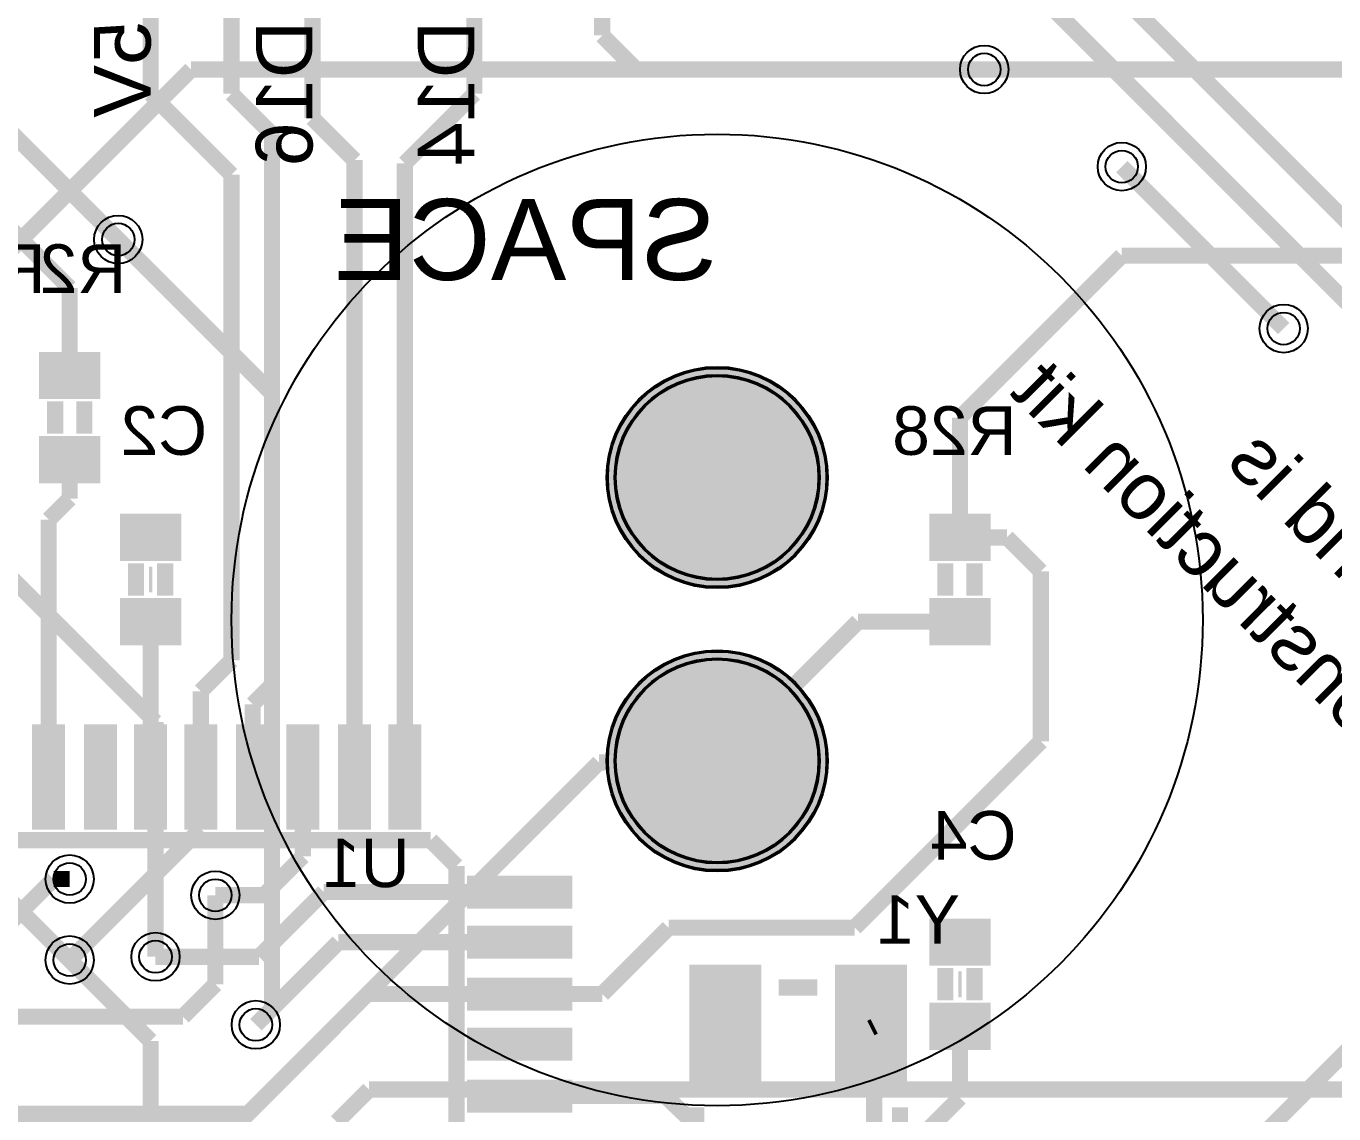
# Model space of a CAD drawing. Extents: x -38954 to -35245, y 27171 to 29112.
# Drawn here: x -37027 to -36219, y 27995 to 28667 of the extents above; entities that cross this region are included whole.
import ezdxf

# ---------------------------------------------------------------- set-up
doc = ezdxf.new("R2010")
doc.units = 9
for name, color, linetype, true_color in [('BottomLayer', 7, 'Continuous', 0x0000ff), ('BottomPasterLayer', 7, 'Continuous', 0x800000), ('BottomSilkLayer', 7, 'Continuous', 0x808000), ('BottomSolderLayer', 7, 'Continuous', 0xaa00ff), ('Document', 7, 'Continuous', 0xffffff), ('Hole', 7, 'Continuous', 0x000000), ('Multi-Layer', 7, 'Continuous', 0xc0c0c0), ('TopLayer', 7, 'Continuous', 0xff0000), ('TopSilkLayer', 7, 'Continuous', 0xffff00), ('TopSolderLayer', 7, 'Continuous', 0x800080)]:
    doc.layers.add(name, color=color, linetype=linetype, true_color=true_color)
doc.styles.get("Standard").update_dxf_attribs({"font": 'arial.ttf'})

msp = doc.modelspace()

# ---------------------------------------------------------------- hatches: boundary and pattern name
at = {"layer": 'BottomLayer'}
for points in [[(-36982.3, 28437.2), (-36982.3, 28464.8), (-37017.7, 28464.8), (-37017.7, 28437.2)], [(-36982.3, 28385.2), (-36982.3, 28412.8), (-37017.7, 28412.8), (-37017.7, 28385.2)], [(-36967.71, 28364.79), (-36967.71, 28337.19), (-36932.31, 28337.19), (-36932.31, 28364.79)], [(-36432.3, 28337.2), (-36432.3, 28364.8), (-36467.7, 28364.8), (-36467.7, 28337.2)], [(-36967.71, 28312.79), (-36967.71, 28285.19), (-36932.31, 28285.19), (-36932.31, 28312.79)], [(-36432.3, 28285.2), (-36432.3, 28312.8), (-36467.7, 28312.8), (-36467.7, 28285.2)], [(-37022.86, 28232.54), (-37022.86, 28173.44), (-37003.16, 28173.44), (-37003.16, 28232.54)], [(-36990.86, 28232.54), (-36990.86, 28173.44), (-36971.16, 28173.44), (-36971.16, 28232.54)], [(-36959.86, 28232.54), (-36959.86, 28173.44), (-36940.16, 28173.44), (-36940.16, 28232.54)], [(-36928.86, 28232.54), (-36928.86, 28173.44), (-36909.16, 28173.44), (-36909.16, 28232.54)], [(-36896.86, 28232.54), (-36896.86, 28173.44), (-36877.16, 28173.44), (-36877.16, 28232.54)], [(-36865.86, 28232.54), (-36865.86, 28173.44), (-36846.16, 28173.44), (-36846.16, 28232.54)], [(-36833.86, 28232.54), (-36833.86, 28173.44), (-36814.16, 28173.44), (-36814.16, 28232.54)], [(-36802.86, 28232.54), (-36802.86, 28173.44), (-36783.16, 28173.44), (-36783.16, 28232.54)], [(-36751.56, 28141.84), (-36751.56, 28122.14), (-36692.46, 28122.14), (-36692.46, 28141.84)], [(-36751.56, 28110.84), (-36751.56, 28091.14), (-36692.46, 28091.14), (-36692.46, 28110.84)], [(-36432.3, 28087.2), (-36432.3, 28114.8), (-36467.7, 28114.8), (-36467.7, 28087.2)], [(-36616.66, 28085.39), (-36616.66, 28010.59), (-36573.36, 28010.59), (-36573.36, 28085.39)], [(-36526.66, 28085.39), (-36526.66, 28010.59), (-36483.36, 28010.59), (-36483.36, 28085.39)], [(-36751.56, 28078.84), (-36751.56, 28059.14), (-36692.46, 28059.14), (-36692.46, 28078.84)], [(-36432.3, 28035.2), (-36432.3, 28062.8), (-36467.7, 28062.8), (-36467.7, 28035.2)], [(-36751.56, 28047.84), (-36751.56, 28028.14), (-36692.46, 28028.14), (-36692.46, 28047.84)], [(-36751.56, 28015.84), (-36751.56, 27996.14), (-36692.46, 27996.14), (-36692.46, 28015.84)]]:
    msp.add_hatch(color=256, dxfattribs=at).paths.add_polyline_path(points)
at = {"layer": 'BottomPasterLayer'}
for points in [[(-36982.3, 28437.2), (-36982.3, 28464.8), (-37017.7, 28464.8), (-37017.7, 28437.2)], [(-36982.3, 28385.2), (-36982.3, 28412.8), (-37017.7, 28412.8), (-37017.7, 28385.2)], [(-36967.71, 28364.79), (-36967.71, 28337.19), (-36932.31, 28337.19), (-36932.31, 28364.79)], [(-36432.3, 28337.2), (-36432.3, 28364.8), (-36467.7, 28364.8), (-36467.7, 28337.2)], [(-36967.71, 28312.79), (-36967.71, 28285.19), (-36932.31, 28285.19), (-36932.31, 28312.79)], [(-36432.3, 28285.2), (-36432.3, 28312.8), (-36467.7, 28312.8), (-36467.7, 28285.2)], [(-37022.86, 28232.54), (-37022.86, 28173.44), (-37003.16, 28173.44), (-37003.16, 28232.54)], [(-36990.86, 28232.54), (-36990.86, 28173.44), (-36971.16, 28173.44), (-36971.16, 28232.54)], [(-36959.86, 28232.54), (-36959.86, 28173.44), (-36940.16, 28173.44), (-36940.16, 28232.54)], [(-36928.86, 28232.54), (-36928.86, 28173.44), (-36909.16, 28173.44), (-36909.16, 28232.54)], [(-36896.86, 28232.54), (-36896.86, 28173.44), (-36877.16, 28173.44), (-36877.16, 28232.54)], [(-36865.86, 28232.54), (-36865.86, 28173.44), (-36846.16, 28173.44), (-36846.16, 28232.54)], [(-36833.86, 28232.54), (-36833.86, 28173.44), (-36814.16, 28173.44), (-36814.16, 28232.54)], [(-36802.86, 28232.54), (-36802.86, 28173.44), (-36783.16, 28173.44), (-36783.16, 28232.54)], [(-36751.56, 28141.84), (-36751.56, 28122.14), (-36692.46, 28122.14), (-36692.46, 28141.84)], [(-36751.56, 28110.84), (-36751.56, 28091.14), (-36692.46, 28091.14), (-36692.46, 28110.84)], [(-36432.3, 28087.2), (-36432.3, 28114.8), (-36467.7, 28114.8), (-36467.7, 28087.2)], [(-36616.66, 28085.39), (-36616.66, 28010.59), (-36573.36, 28010.59), (-36573.36, 28085.39)], [(-36526.66, 28085.39), (-36526.66, 28010.59), (-36483.36, 28010.59), (-36483.36, 28085.39)], [(-36751.56, 28078.84), (-36751.56, 28059.14), (-36692.46, 28059.14), (-36692.46, 28078.84)], [(-36432.3, 28035.2), (-36432.3, 28062.8), (-36467.7, 28062.8), (-36467.7, 28035.2)], [(-36751.56, 28047.84), (-36751.56, 28028.14), (-36692.46, 28028.14), (-36692.46, 28047.84)], [(-36751.56, 28015.84), (-36751.56, 27996.14), (-36692.46, 27996.14), (-36692.46, 28015.84)]]:
    msp.add_hatch(color=256, dxfattribs=at).paths.add_polyline_path(points)
at = {"layer": 'BottomSolderLayer'}
for points in [[(-36981.02, 28436.42), (-36981.02, 28465.58), (-37018.98, 28465.58), (-37018.98, 28436.42)], [(-36668.4, 28388, 1), (-36531.6, 28388, 1)], [(-36981.02, 28384.42), (-36981.02, 28413.58), (-37018.98, 28413.58), (-37018.98, 28384.42)], [(-36968.99, 28365.57), (-36968.99, 28336.41), (-36931.03, 28336.41), (-36931.03, 28365.57)], [(-36431.02, 28336.42), (-36431.02, 28365.58), (-36468.98, 28365.58), (-36468.98, 28336.42)], [(-36968.99, 28313.57), (-36968.99, 28284.41), (-36931.03, 28284.41), (-36931.03, 28313.57)], [(-36431.02, 28284.42), (-36431.02, 28313.58), (-36468.98, 28313.58), (-36468.98, 28284.42)], [(-36668.4, 28213, 1), (-36531.6, 28213, 1)], [(-37023.19, 28235.54), (-37023.19, 28170.44), (-37002.83, 28170.44), (-37002.83, 28235.54)], [(-36991.19, 28235.54), (-36991.19, 28170.44), (-36970.83, 28170.44), (-36970.83, 28235.54)], [(-36960.19, 28235.54), (-36960.19, 28170.44), (-36939.83, 28170.44), (-36939.83, 28235.54)], [(-36929.19, 28235.54), (-36929.19, 28170.44), (-36908.83, 28170.44), (-36908.83, 28235.54)], [(-36897.19, 28235.54), (-36897.19, 28170.44), (-36876.83, 28170.44), (-36876.83, 28235.54)], [(-36866.19, 28235.54), (-36866.19, 28170.44), (-36845.83, 28170.44), (-36845.83, 28235.54)], [(-36834.19, 28235.54), (-36834.19, 28170.44), (-36813.83, 28170.44), (-36813.83, 28235.54)], [(-36803.19, 28235.54), (-36803.19, 28170.44), (-36782.83, 28170.44), (-36782.83, 28235.54)], [(-36754.56, 28142.17), (-36754.56, 28121.81), (-36689.46, 28121.81), (-36689.46, 28142.17)], [(-36431.02, 28086.42), (-36431.02, 28115.58), (-36468.98, 28115.58), (-36468.98, 28086.42)], [(-36754.56, 28111.17), (-36754.56, 28090.81), (-36689.46, 28090.81), (-36689.46, 28111.17)], [(-36617.24, 28087.12), (-36617.24, 28008.86), (-36572.78, 28008.86), (-36572.78, 28087.12)], [(-36527.24, 28087.12), (-36527.24, 28008.86), (-36482.78, 28008.86), (-36482.78, 28087.12)], [(-36754.56, 28079.17), (-36754.56, 28058.81), (-36689.46, 28058.81), (-36689.46, 28079.17)], [(-36431.02, 28034.42), (-36431.02, 28063.58), (-36468.98, 28063.58), (-36468.98, 28034.42)], [(-36754.56, 28048.17), (-36754.56, 28027.81), (-36689.46, 28027.81), (-36689.46, 28048.17)], [(-36754.56, 28016.17), (-36754.56, 27995.81), (-36689.46, 27995.81), (-36689.46, 28016.17)]]:
    msp.add_hatch(color=256, dxfattribs=at).paths.add_polyline_path(points)
at = {"layer": 'Multi-Layer'}
for points in [[(-36667.4, 28388, 1), (-36532.6, 28388, 1)], [(-36667.4, 28213, 1), (-36532.6, 28213, 1)]]:
    msp.add_hatch(color=256, dxfattribs=at).paths.add_polyline_path(points)
at = {"layer": 'TopSolderLayer'}
for points in [[(-36668.4, 28388, 1), (-36531.6, 28388, 1)], [(-36668.4, 28213, 1), (-36531.6, 28213, 1)]]:
    msp.add_hatch(color=256, dxfattribs=at).paths.add_polyline_path(points)

# ---------------------------------------------------------------- linework, layer by layer
at = {"layer": 'BottomLayer', "const_width": 10}
for points in [[(-36900, 28625), (-36900, 28775)], [(-36950, 28625), (-36950, 28710)], [(-36850, 28710), (-36850, 28610)], [(-36750, 28710), (-36750, 28625)], [(-36671, 28700), (-36671, 28661)], [(-36650, 28640), (-36671, 28661)], [(-36435, 28640), (-36650, 28640)], [(-35800, 28640), (-36435, 28640)], [(-36970, 28535), (-37060, 28625)], [(-36900, 28575), (-36950, 28625)], [(-36875, 28600), (-36900, 28625)], [(-36793, 28582), (-36750, 28625)], [(-36824, 28584), (-36850, 28610)], [(-36875, 28260), (-36875, 28600)], [(-36824, 28203), (-36824, 28584)], [(-36793, 28203), (-36793, 28582)], [(-36900, 28275), (-36900, 28575)], [(-37065, 28570), (-37000, 28505)], [(-36350, 28525), (-36450, 28425)], [(-36150, 28525), (-36350, 28525)], [(-37000, 28451), (-37000, 28505)], [(-36450, 28351), (-36450, 28425)], [(-37000, 28399), (-37000, 28375)], [(-37013, 28362), (-37000, 28375)], [(-37013, 28203), (-37013, 28362)], [(-36450, 28351), (-36421, 28351)], [(-36400, 28330), (-36421, 28351)], [(-36400, 28225), (-36400, 28330)], [(-36950, 28203), (-36950, 28299)], [(-36513, 28299), (-36600, 28212)], [(-36450, 28299), (-36513, 28299)], [(-36919, 28256), (-36900, 28275)], [(-36919, 28203), (-36919, 28256)], [(-36887, 28248), (-36875, 28260)], [(-36887, 28203), (-36887, 28248)], [(-36919, 28203), (-36919, 28226)], [(-36515, 28110), (-36400, 28225)], [(-36919, 28203), (-36919, 28171)], [(-36856, 28203), (-36856, 28154)], [(-37000, 28090), (-36919, 28171)], [(-36856, 28154), (-36880, 28130)], [(-37000, 28090), (-37042, 28132)], [(-36910, 28130), (-36880, 28130)], [(-36843, 28132), (-36883, 28092)], [(-36722, 28132), (-36843, 28132)], [(-36671, 28069), (-36630, 28110)], [(-36630, 28110), (-36515, 28110)], [(-36834, 28101), (-36885, 28050)], [(-36722, 28101), (-36834, 28101)], [(-36950, 28040), (-37000, 28090)], [(-36947, 28092), (-36883, 28092)], [(-36427, 27818), (-36165, 28080)], [(-36816, 28069), (-36910, 27975)], [(-36722, 28069), (-36816, 28069)], [(-36722, 28069), (-36671, 28069)], [(-36503, 28049), (-36505, 28048)], [(-36503, 28049), (-36503, 27987)], [(-36450, 28049), (-36450, 28005)], [(-36950, 27975), (-36950, 28040)], [(-36722, 28006), (-36632, 28006)], [(-36632, 28006), (-36610, 27985)], [(-36470, 27985), (-36450, 28005)]]:
    msp.add_lwpolyline(points, dxfattribs=at)
at = {"layer": 'BottomSilkLayer'}
for points, const_width in [([(-36951.01, 28324.99), (-36949.01, 28324.99)], 16), ([(-36777.01, 28163.99), (-37123.01, 28163.99)], 10), ([(-36761.01, 28147.99), (-36777.01, 28163.99)], 10), ([(-36761.01, 27801.99), (-36761.01, 28147.99)], 10), ([(-36449, 28075), (-36451, 28075)], 16), ([(-36562.01, 28072.99), (-36538.01, 28072.99)], 10), ([(-36613.01, 27998.99), (-36613.01, 27950.99)], 10), ([(-36487.01, 27950.99), (-36487.01, 27998.99)], 10)]:
    msp.add_lwpolyline(points, dxfattribs=dict(at, const_width=const_width))
at = {"layer": 'BottomSolderLayer'}
for centre, radius in [((-36600, 28388), 68.4), ((-36600, 28388), 63.43), ((-36600, 28213), 68.4), ((-36600, 28213), 63.43)]:
    msp.add_circle(centre, radius, dxfattribs=at)
at = {"layer": 'Document', "const_width": 10}
for points in [[(-37009, 28435), (-37009, 28415)], [(-36991, 28415), (-36991, 28435)], [(-36959.01, 28334.99), (-36959.01, 28314.99)], [(-36941.01, 28314.99), (-36941.01, 28334.99)], [(-36459, 28335), (-36459, 28315)], [(-36441, 28315), (-36441, 28335)], [(-36459, 28085), (-36459, 28065)], [(-36441, 28065), (-36441, 28085)]]:
    msp.add_lwpolyline(points, dxfattribs=at)
at = {"layer": 'Hole'}
for centre in [(-36435, 28640), (-36350, 28580), (-36970, 28535), (-36250, 28480), (-37000, 28140), (-36910, 28130), (-37000, 28090), (-36947, 28092), (-36885, 28050)]:
    msp.add_circle(centre, 10, dxfattribs=at)
at = {"layer": 'Multi-Layer'}
for centre, radius in [((-36435, 28640), 14.9), ((-36350, 28580), 14.9), ((-36970, 28535), 14.9), ((-36250, 28480), 14.9), ((-36600, 28388), 67.4), ((-36600, 28388), 62.5), ((-36600, 28213), 67.4), ((-36600, 28213), 62.5), ((-37000, 28140), 14.9), ((-36910, 28130), 14.9), ((-36947, 28092), 14.9), ((-37000, 28090), 14.9), ((-36885, 28050), 14.9)]:
    msp.add_circle(centre, radius, dxfattribs=at)
at = {"layer": 'TopLayer', "const_width": 10}
for points in [[(-36165, 28450), (-36505, 28790)], [(-36415, 28750), (-36190, 28525)], [(-36925, 28640), (-37050, 28515)], [(-36925, 28640), (-36435, 28640)], [(-36350, 28580), (-36250, 28480)], [(-36875, 28440), (-36970, 28535)], [(-36875, 28060), (-36875, 28440)], [(-36947, 28237), (-37040, 28330)], [(-36947, 28092), (-36947, 28237)], [(-36890, 27995), (-36673, 28212)], [(-36673, 28212), (-36600, 28212)], [(-37010, 28140), (-37055, 28095)], [(-37000, 28140), (-37010, 28140)], [(-36910, 28130), (-36910, 28075)], [(-36910, 28075), (-36930, 28055)], [(-36930, 28055), (-37070, 28055)], [(-36875, 28060), (-36885, 28050)], [(-36835, 27990), (-36815, 28010)], [(-36815, 28010), (-36053, 28010)], [(-37040, 27995), (-36890, 27995)]]:
    msp.add_lwpolyline(points, dxfattribs=at)
at = {"layer": 'TopSilkLayer'}
msp.add_circle((-36600, 28300), 300, dxfattribs=at)
at = {"layer": 'TopSolderLayer'}
for centre, radius in [((-36600, 28388), 68.4), ((-36600, 28388), 63.43), ((-36600, 28213), 68.4), ((-36600, 28213), 63.43)]:
    msp.add_circle(centre, radius, dxfattribs=at)

# ---------------------------------------------------------------- texts
at = {"layer": 'BottomLayer', "text_generation_flag": 2}
for s, p in [('a construction kit', (-36160, 28180)), ('The world is', (-36100, 28210))]:
    msp.add_text(s, height=34.9999, rotation=315, dxfattribs=at).set_placement(p)
at = {"layer": 'BottomSilkLayer', "text_generation_flag": 2}
for s, p in [('5V', (-36950, 28670)), ('D16', (-36850, 28670)), ('D14', (-36750, 28670))]:
    msp.add_text(s, height=35, rotation=90, dxfattribs=at).set_placement(p)
for s, height, p in [('SPACE', 50, (-36600, 28510)), ('R1', 30, (-37015, 28502)), ('R2', 30, (-36965, 28502)), ('C2', 30, (-36915, 28402)), ('R28', 30, (-36415, 28402)), ('C4', 30, (-36415, 28152)), ('U1', 30, (-36790, 28135)), ('Y1', 30, (-36450, 28100))]:
    msp.add_text(s, height=height, dxfattribs=at).set_placement(p)

doc.saveas('drawing.dxf')
